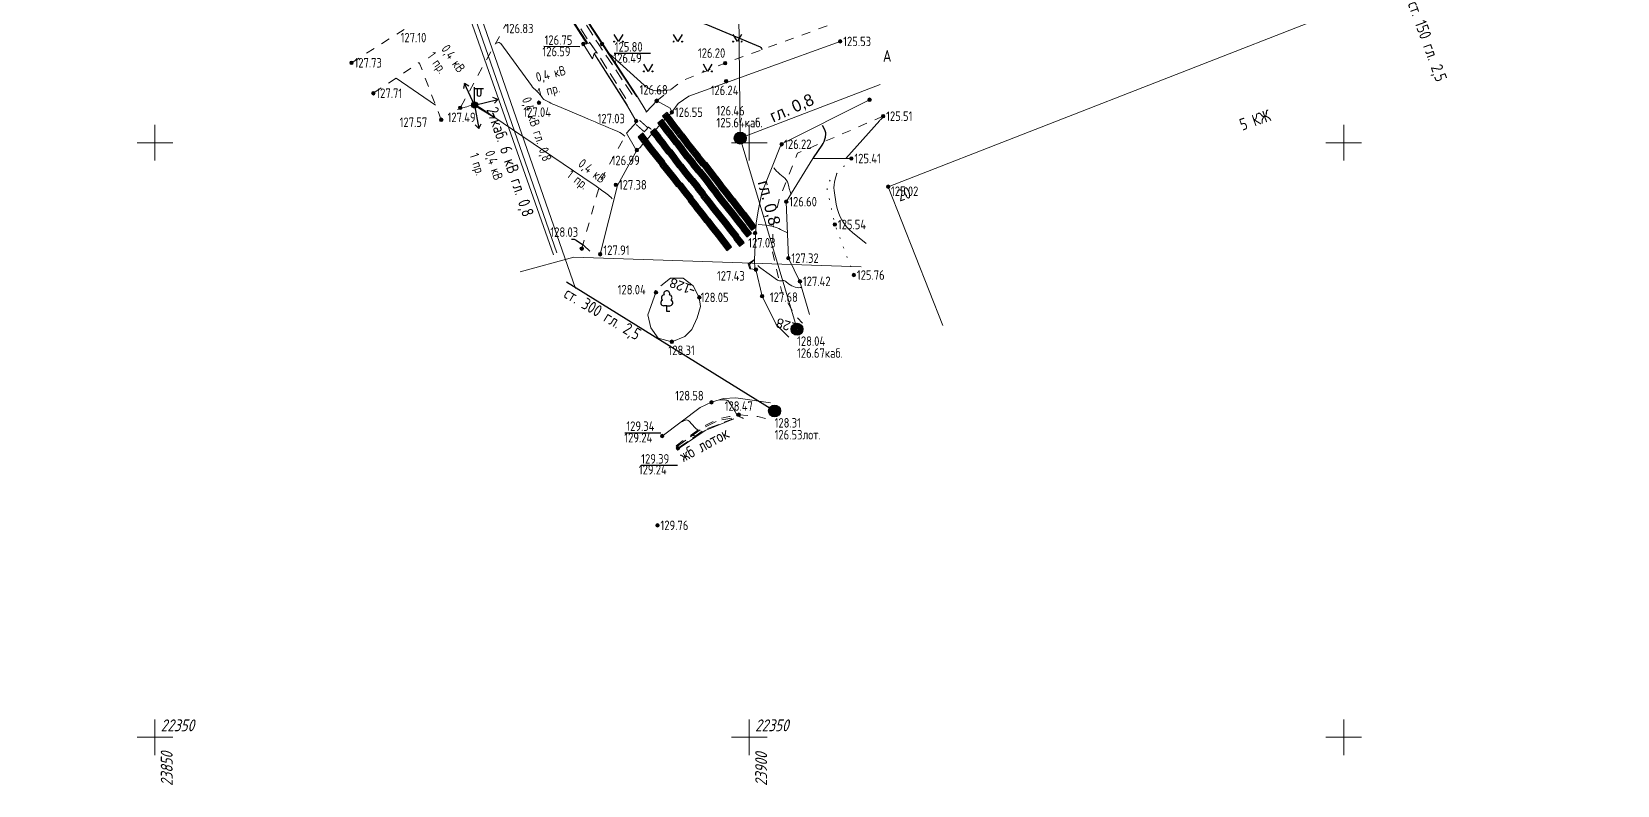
# Model space of a CAD drawing. Header units: metres. Extents: x 22515 to 24102, y 22346 to 22852.
# Drawn here: x 22606.3 to 22739.7, y 22346 to 22409.3 of the extents above; entities that cross this region are included whole.
import ezdxf

# ---------------------------------------------------------------- set-up
doc = ezdxf.new("R2010")
doc.units = ezdxf.units.M
for name, pattern in [('g5_01_5x1_5', [3, 1.5, -1.5]), ('g5_02x1', [3, 2, -1]), ('g5_366', [1.7, 0.2, -1.5])]:
    doc.linetypes.add(name, pattern=pattern)
for name, color, linetype in [('02_Сетка', 7, 'Continuous'), ('03_Здания и строения', 7, 'Continuous'), ('06_Инженерно-технические сооружения', 7, 'Continuous'), ('07_Объекты электропередачи', 7, 'Continuous'), ('10_Границы покрытий и угодий', 7, 'Continuous'), ('11_Гидрография', 7, 'Continuous'), ('12_Рельеф', 7, 'Continuous'), ('13_Растительность', 7, 'Continuous'), ('19_Горизонтали', 7, 'Continuous'), ('30_Канализация', 7, 'Continuous'), ('35_Телефон', 7, 'Continuous'), ('37_Кабель низкого напряжения', 7, 'Continuous'), ('38_Кабели высокого напряжения', 7, 'Continuous'), ('44_Крышки колодцев', 7, 'Continuous'), ('45_Номера колодцев', 7, 'Continuous'), ('61_Отметки высоты поверхности', 7, 'Continuous')]:
    doc.layers.add(name, color=color, linetype=linetype)
doc.styles.add('LIKE11', font='bm431.shx')
doc.styles.add('LIKE32', font='peteri.shx')
doc.styles.add('LIKE36', font='pragmai.shx')
doc.styles.add('Line_GUGK', font='', dxfattribs={"height": 1})
doc.styles.get("Standard").update_dxf_attribs({"font": 'GOST2304A.ttf', "height": 2})
doc.styles.get('Line_GUGK').set_extended_font_data('Bm431', italic=True)
doc.linetypes.add('g5_084b', pattern='A,0.001,[18,GUGK_2005.shx,S=10,R=180.000005,X=0,Y=0],1,[18,GUGK_2005.shx,S=30,R=180.000005,X=0,Y=0],1', length=2.001)
doc.linetypes.add('g5_119_1', pattern='A,8,-2,[31,GUGK_2005.shx,S=0.2,R=0,X=0,Y=0],0.7,[31,GUGK_2005.shx,S=0.16,R=0,X=0,Y=0],6.6,[31,GUGK_2005.shx,S=0.16,R=180.000005,X=0,Y=0],0.7,[31,GUGK_2005.shx,S=0.2,R=180.000005,X=0,Y=0],-2', length=20)
doc.linetypes.add('g5_119_3', pattern='A,8,-2,[31,GUGK_2005.shx,S=0.2,R=0,X=0,Y=0],8,[31,GUGK_2005.shx,S=0.2,R=180.000005,X=0,Y=0],-2', length=20)
doc.linetypes.add('g5_122_k', pattern='A,2,-2,3,-0.6,["К",Line_GUGK,S=2,R=0,X=0,Y=-1],-3,3,-2,8,-2,8,-2,6', length=41.6)
doc.linetypes.add('g5_133_t', pattern='A,4,[27,GUGK_2005.shx,S=0.8,R=0,X=0,Y=0],4,-2', length=10)

# ---------------------------------------------------------------- blocks, each defined once
blk = doc.blocks.new('g5_115_1')
at = {"color": 0, "flags": 128}
for points in [[(0, 0), (4, 0)], [(3.29, -0.5), (4, 0), (3.29, 0.5)]]:
    blk.add_lwpolyline(points, dxfattribs=at)
blk = doc.blocks.new('g5_416')
at = {"color": 0, "flags": 128}
blk.add_lwpolyline([(0.72, 1.2), (0, 0), (-0.72, 1.2)], dxfattribs=at)
at = {"color": 0}
for centre in [(-0.72, 0), (0.72, 0)]:
    blk.add_circle(centre, 0.075, dxfattribs=at)
blk = doc.blocks.new('g5_117sv')
h = blk.add_hatch(color=255)
h.paths.add_polyline_path([(-0.08, 0.92, 0.390634), (-0.93, 0, 0.11106), (-0.84, -0.4), (-0.08, 0.04)])
h.paths.add_polyline_path([(0.07, 0.04), (0.84, -0.4, 0.11106), (0.92, 0, 0.390634), (0.07, 0.92)])
h.paths.add_polyline_path([(-0.76, -0.53, 0.524447), (0.76, -0.53), (0, -0.09)])
at = {"color": 0, "flags": 128}
for points in [[(0, 1), (0, 0)], [(0, 0), (-0.87, -0.5)], [(0.87, -0.5), (0, 0)]]:
    blk.add_lwpolyline(points, dxfattribs=at)
at = {"color": 0}
blk.add_circle((0, 0), 1, dxfattribs=at)
at = {"style": 'LIKE11', "flags": 8}
for tag, p in [('Номер', (0, 1.7)), ('Отметка кольца люка', (0, -2.8)), ('Отметка земли (возле него)', (0, -4.8)), ('Верх прокладки', (0, -6.8)), ('Низ прокладки', (0, -8.8))]:
    blk.add_attdef(tag, p, '', height=1.6, dxfattribs=at)
blk = doc.blocks.new('g5_117kb')
h = blk.add_hatch(color=255)
h.paths.add_polyline_path([(0.07, 0.07), (0.92, 0.07, 0.367426), (0.07, 0.92)])
h.paths.add_polyline_path([(-0.08, 0.92, 0.367426), (-0.92, 0.07), (-0.08, 0.07)])
h.paths.add_polyline_path([(-0.08, -0.08), (-0.92, -0.08, 0.367426), (-0.08, -0.92)])
h.paths.add_polyline_path([(0.07, -0.92, 0.367426), (0.92, -0.08), (0.07, -0.08)])
at = {"color": 0, "flags": 128}
for points in [[(-1, 0), (1, 0)], [(0, 1), (0, -1)]]:
    blk.add_lwpolyline(points, dxfattribs=at)
at = {"color": 0}
blk.add_circle((0, 0), 1, dxfattribs=at)
at = {"style": 'LIKE11', "flags": 8}
for tag, p in [('Номер', (0, 1.7)), ('Отметка кольца люка', (0, -2.8)), ('Отметка земли (возле него)', (0, -4.8)), ('Верх прокладки', (0, -6.8)), ('Низ прокладки', (0, -8.8))]:
    blk.add_attdef(tag, p, '', height=1.6, dxfattribs=at)
blk = doc.blocks.new('g5_388_1')
at = {"color": 0, "flags": 128}
blk.add_lwpolyline([(0, 0.99), (0.51, 0.99, 0.798042), (0.73, 1.95, 0.636328), (0.46, 2.81, 0.533064), (0, 3.5, 0.533064), (-0.46, 2.81, 0.636328), (-0.73, 1.95, 0.798042), (-0.51, 0.99)], format="xyb", dxfattribs=at)
for points in [[(0, 0.99), (-0.51, 0.99)], [(0.5, 0), (0, 0), (0, 0.99)]]:
    blk.add_lwpolyline(points, dxfattribs=at)
at = {"style": 'LIKE11', "flags": 8}
for tag, p in [('Описание', (-14.19, 0.84)), ('Метрические данные', (1.49, 0.46))]:
    blk.add_attdef(tag, p, '', height=2, dxfattribs=at)
blk = doc.blocks.new('g5_110_1c')
h = blk.add_hatch(color=255)
edge = h.paths.add_edge_path()
edge.add_arc((0, 0), 0.425, 0, 360)
edge = h.paths.add_edge_path(flags=16)
edge.add_arc((0, 0), 0.195, 0, 360)
h = blk.add_hatch(color=0)
edge = h.paths.add_edge_path()
edge.add_arc((0, 0), 0.12, 0, 360)
at = {"color": 0}
for p, q in [((0, 0.5), (0, 3)), ((0, 2.75), (1.5, 2.75))]:
    blk.add_line(p, q, dxfattribs=at)
at = {"color": 0, "flags": 128}
blk.add_lwpolyline([(0.4, 2.75), (0.4, 1.86, 1.040016), (1.1, 1.86), (1.1, 2.75)], format="xyb", dxfattribs=at)
at = {"color": 0}
for radius in [0.5, 0.12]:
    blk.add_circle((0, 0), radius, dxfattribs=at)
blk = doc.blocks.new('g5_128a')
h = blk.add_hatch(color=255)
h.paths.add_polyline_path([(-0.325, 0.425), (-0.675, 0.425), (-0.675, -0.425), (-0.325, -0.425)])
h.paths.add_polyline_path([(0.175, 0.425), (-0.175, 0.425), (-0.175, -0.425), (0.175, -0.425)])
h.paths.add_polyline_path([(0.675, 0.425), (0.325, 0.425), (0.325, -0.425), (0.675, -0.425)])
at = {"color": 0, "flags": 128}
blk.add_lwpolyline([(-0.75, -0.5), (0.75, -0.5), (0.75, 0.5), (-0.75, 0.5)], close=True, dxfattribs=at)
for points in [[(-0.25, -0.5), (-0.25, 0.5)], [(0.25, -0.5), (0.25, 0.5)]]:
    blk.add_lwpolyline(points, dxfattribs=at)
blk = doc.blocks.new('g5_012')
at = {"color": 92, "linetype": 'ByBlock', "lineweight": -2}
for p, q in [((0, -3), (0, 3)), ((-3, 0), (3, 0))]:
    blk.add_line(p, q, dxfattribs=at)
blk = doc.blocks.new('g5_330')
at = {"linetype": 'ByBlock'}
blk.add_hatch(color=0, dxfattribs=at).paths.add_polyline_path([(-0.3, 0, 1), (0.3, 0, 1)])
at = {"color": 0, "linetype": 'ByBlock', "lineweight": -2}
blk.add_circle((0, 0), 0.3, dxfattribs=at)
at = {"color": 0, "linetype": 'ByBlock', "lineweight": 15, "flags": 12}
for tag, p in [('number', (-7.62, -0.8)), ('z', (0.5, -0.8))]:
    blk.add_attdef(tag, p, '', height=1.6, dxfattribs=at)

msp = doc.modelspace()

# ---------------------------------------------------------------- linework, layer by layer
at = {"layer": '03_Здания и строения', "color": 7, "linetype": 'Continuous', "lineweight": 20, "ltscale": 0.5, "flags": 128}
msp.add_lwpolyline([(22682.96, 22384.64), (22678.37, 22396.3), (22715.46, 22410.75), (22726.06, 22414.48), (22724.12, 22420.61), (22739.7, 22426.08)], dxfattribs=at)
at = {"layer": '06_Инженерно-технические сооружения', "color": 7, "linetype": 'Continuous', "lineweight": 20, "ltscale": 0.5, "flags": 128}
for points in [[(22650.67, 22411.98), (22653.02, 22408.32), (22652.73, 22408.31), (22653.51, 22407.04), (22653.65, 22407.49), (22653.8, 22407.21), (22656.46, 22403.08), (22657.18, 22401.82), (22657.27, 22401.77), (22656.37, 22400.8)], [(22650.74, 22412.02), (22653.09, 22408.39)], [(22657.22, 22403.86), (22654.3, 22408.31), (22651.56, 22412.53)], [(22658.91, 22403.53), (22658.03, 22402.58), (22658.03, 22402.64), (22657.3, 22403.86), (22654.37, 22408.32), (22651.86, 22412.17)], [(22653.02, 22408.32), (22653.23, 22408.37), (22653.24, 22408.45), (22653.9, 22407.54), (22653.79, 22407.58), (22653.65, 22407.49)], [(22653.71, 22407.43), (22656.44, 22403.12)], [(22658.91, 22403.53), (22660.03, 22402.91), (22660.18, 22402.56)], [(22657.24, 22399.36), (22657.11, 22399.48), (22656.37, 22400.8)], [(22667.16, 22389.35), (22666.81, 22389.4), (22666.71, 22389.75), (22667.14, 22390.18), (22667.16, 22389.35)], [(22660.62, 22374.2), (22662.99, 22375.8), (22665.4, 22376.79)]]:
    msp.add_lwpolyline(points, dxfattribs=at)
at = {"layer": '10_Границы покрытий и угодий', "color": 7, "linetype": 'g5_01_5x1_5', "lineweight": 20, "ltscale": 0.5, "flags": 128}
for points in [[(22633.23, 22406.72), (22637.97, 22409.72), (22634.93, 22418.25), (22633.6, 22421.69), (22631.76, 22426.45), (22628.22, 22436.42), (22626.46, 22435.84)], [(22658.91, 22403.53), (22661.02, 22405.2), (22664.66, 22406.69), (22673.63, 22409.97), (22669.06, 22423.4), (22663.07, 22424.71), (22656.22, 22418.85), (22651.03, 22414.12)], [(22649.79, 22413.21), (22646.39, 22410.26), (22642.38, 22402.93)], [(22640.78, 22401.93), (22638.93, 22406.74), (22635.07, 22404.16)], [(22677.95, 22402.23), (22670.74, 22399.11), (22669.2, 22395.23), (22668.69, 22393.11), (22668.65, 22390.85), (22669.42, 22387.46), (22670.5, 22385.55), (22671.16, 22384.82)], [(22652.6, 22391.09), (22654.26, 22396.96), (22656.37, 22400.8)], [(22668.05, 22376.81), (22667.42, 22376.97), (22665.81, 22377.12), (22665.04, 22376.97), (22664.1, 22376.78), (22662.77, 22376.11), (22660.42, 22374.44)]]:
    msp.add_lwpolyline(points, dxfattribs=at)
at = {"layer": '10_Границы покрытий и угодий', "color": 7, "linetype": 'Continuous', "lineweight": 20, "ltscale": 0.5, "flags": 128}
for points in [[(22660.7, 22403.29), (22661.62, 22403.91), (22674.34, 22408.52)], [(22654.15, 22390.62), (22655.6, 22396.4), (22657.24, 22399.36), (22657.5, 22399.61), (22657.88, 22400.06), (22658.02, 22400.19), (22658.39, 22400.61), (22658.89, 22401.16), (22659.07, 22401.38), (22659.51, 22401.85), (22659.53, 22401.89), (22659.97, 22402.33), (22660.18, 22402.56), (22660.7, 22403.29)], [(22670.03, 22383.65), (22668.96, 22384.7), (22667.77, 22387.09), (22667.25, 22389.33), (22666.75, 22389.39), (22666.61, 22389.8), (22667.14, 22390.18), (22667.27, 22393.23), (22667.43, 22394.26), (22667.74, 22395.78), (22669.37, 22399.87), (22676.81, 22403.61)], [(22659.24, 22387.97), (22660.07, 22388.62), (22661.13, 22388.61), (22661.98, 22387.95), (22662.49, 22386.99), (22662.59, 22386.23), (22662.3, 22385.26), (22661.86, 22384.29), (22661.28, 22383.71), (22660.18, 22383.26), (22659.04, 22383.56), (22658.4, 22384.42), (22658.15, 22385.53), (22658.84, 22387.41)], [(22659.36, 22375.33), (22662.57, 22377.74), (22663.51, 22378.17), (22664.51, 22378.49), (22665.55, 22378.53), (22668.48, 22378.12)]]:
    msp.add_lwpolyline(points, dxfattribs=at)
at = {"layer": '11_Гидрография', "color": 92, "linetype": 'g5_02x1', "lineweight": 20, "ltscale": 0.5, "flags": 128}
for points in [[(22650.9, 22412.12), (22653.24, 22408.45), (22653.9, 22407.54), (22656.57, 22403.31)], [(22651.39, 22412.43), (22653.98, 22408.33), (22657.07, 22403.72)], [(22660.55, 22374.39), (22662.74, 22375.99), (22664.18, 22376.68), (22665.23, 22376.82)], [(22660.69, 22374.3), (22662.93, 22375.86), (22665.24, 22376.74)]]:
    msp.add_lwpolyline(points, dxfattribs=at)
at = {"layer": '12_Рельеф', "color": 7, "linetype": 'g5_084b', "lineweight": 20, "ltscale": 0.5, "flags": 128}
msp.add_lwpolyline([(22671.75, 22385.55), (22670.95, 22388.34), (22669.98, 22390.29), (22669.8, 22395.04), (22672.03, 22398.66), (22675.28, 22398.67)], dxfattribs=at)
at = {"layer": '12_Рельеф', "color": 7, "linetype": 'g5_366', "lineweight": 20, "ltscale": 0.5, "flags": 128}
msp.add_lwpolyline([(22675.28, 22398.67), (22673.16, 22396.48), (22673.89, 22393.12), (22675.49, 22388.87)], dxfattribs=at)
at = {"layer": '19_Горизонтали', "color": 32, "linetype": 'Continuous', "lineweight": 30, "ltscale": 0.5, "flags": 128}
for points, elevation in [([(22658.52, 22412.64), (22658.78, 22412.48, -0.067044), (22659.61, 22411.82), (22659.61, 22411.82, 0.068208), (22660.44, 22411.16), (22660.66, 22411.03, 0.039572), (22661.9, 22410.42), (22661.9, 22410.42, -0.005148), (22663.19, 22409.9), (22667.6, 22408.05, -0.208771), (22667.72, 22407.92), (22667.76, 22407.83)], 126), ([(22672.06, 22398.66), (22672.07, 22398.68, 0.035893), (22672.1, 22398.72), (22672.81, 22399.78, 0.091512), (22673.11, 22400.47), (22673.11, 22400.51, 0.189457), (22673.02, 22401.15), (22672.84, 22401.46)], 126), ([(22651.73, 22391.89), (22651.88, 22391.89, -0.133792), (22652.14, 22391.79), (22652.67, 22391.44, -0.012141), (22652.73, 22391.4), (22652.73, 22391.4, -0.026706), (22652.78, 22391.35), (22653.29, 22390.88)], 128), ([(22662.05, 22387.54), (22661.88, 22387.6, -0.000751), (22661.71, 22387.66, -0.000751)], 128)]:
    msp.add_lwpolyline(points, format="xyb", dxfattribs=dict(at, elevation=elevation))
at = {"layer": '19_Горизонтали', "color": 32, "linetype": 'Continuous', "lineweight": 20, "ltscale": 0.5, "flags": 128}
for points, elevation in [([(22656.23, 22400.54, 0.086115), (22655.63, 22400.93), (22655.15, 22401.14, 0.000081), (22652.87, 22402.11), (22650.34, 22403.18, -0.021637), (22649.69, 22403.5), (22649.42, 22403.64, -0.126818), (22649.34, 22403.72), (22649.34, 22403.72, 0.012685), (22649.27, 22403.81), (22649.16, 22403.97, 0.060964), (22648.82, 22404.33), (22648.78, 22404.36, -0.059848), (22648.37, 22404.8), (22645.79, 22408.33, 0.33198), (22645.51, 22408.41), (22645.34, 22408.35)], 127), ([(22660.09, 22404.46), (22659.27, 22404.37, -0.216581), (22657.84, 22404.83), (22654.91, 22407.5)], 126.5), ([(22642.16, 22402.79), (22642.79, 22402.98, 0.011844), (22643.35, 22403.17), (22643.57, 22403.25, -0.331983), (22643.66, 22403.22), (22643.66, 22403.22, 0.091025), (22643.74, 22403.14), (22644.17, 22402.87, -0.005224), (22645.11, 22402.24), (22653.57, 22396.5, -0.012134), (22654.5, 22395.84), (22654.84, 22395.58, -0.026715), (22655.07, 22395.39), (22655.17, 22395.29)], 127.5), ([(22674.81, 22398.67), (22677.66, 22401.86, -0.030308), (22677.86, 22402.05), (22677.96, 22402.14)], 125.5), ([(22670.19, 22395.67), (22670.12, 22395.92, 0.001112), (22669.99, 22396.42), (22669.96, 22396.54, 0.177827), (22669.55, 22397.13), (22669.54, 22397.14, -0.057046), (22668.99, 22397.62), (22668.75, 22397.9)], 126.5), ([(22674.05, 22397.4), (22673.91, 22396.93, 0.11298), (22673.84, 22395.97), (22674.01, 22394.82, 0.18488), (22675.38, 22392.44), (22676.51, 22391.51)], 125.5), ([(22667.44, 22393.13), (22667.44, 22393.13), (22668.11, 22393.06, -0.08738), (22669.32, 22392.71), (22669.9, 22392.43)], 127), ([(22671.1, 22387.83), (22670.98, 22387.81, -0.096004), (22670.75, 22387.82), (22670.55, 22387.86, -0.112886), (22670, 22388.14), (22669.77, 22388.32, 0.24914), (22669.42, 22388.39), (22669.42, 22388.39, -0.233955), (22669.06, 22388.45), (22667.67, 22389.44, -0.036843), (22667.49, 22389.59), (22667.41, 22389.67)], 127.5), ([(22666.21, 22376.8), (22666.16, 22376.83, 0.037167), (22666.06, 22376.87), (22665.9, 22376.94, -0.182903), (22665.58, 22377.23), (22665.5, 22377.38, 0.03941), (22665.11, 22378.02), (22664.93, 22378.26, 0.190681), (22664.81, 22378.34), (22664.81, 22378.34, 0.00212), (22664.65, 22378.37), (22664.63, 22378.37, 0.062661), (22664.44, 22378.38), (22664.08, 22378.35)], 128.5), ([(22660.82, 22376.43), (22660.98, 22376.52, -0.039457), (22661.32, 22376.67), (22661.32, 22376.67, -0.30961), (22661.63, 22376.59), (22662.1, 22376.05, 0.073367), (22662.28, 22375.9), (22662.38, 22375.83)], 129), ([(22661.89, 22375.37), (22661.89, 22375.37), (22661.95, 22375.38, -0.079466), (22662.06, 22375.37), (22662.19, 22375.34)], 129)]:
    msp.add_lwpolyline(points, format="xyb", dxfattribs=dict(at, elevation=elevation))
for points, elevation in [([(22637, 22405.44), (22640.3, 22403.16)], 127.5), ([(22668.69, 22392.98), (22668.75, 22392.99)], 127), ([(22665.62, 22377.09), (22665.68, 22377.02)], 128.5)]:
    msp.add_lwpolyline(points, dxfattribs=dict(at, elevation=elevation))
at = {"layer": '19_Горизонтали', "color": 32, "linetype": 'Continuous', "lineweight": 30, "ltscale": 0.5, "elevation": 128, "flags": 128}
for points in [[(22669.14, 22384.85), (22669.09, 22384.86)], [(22670.76, 22384.44), (22670.71, 22384.44)]]:
    msp.add_lwpolyline(points, dxfattribs=at)
at = {"layer": '30_Канализация', "color": 12, "linetype": 'g5_122_k', "lineweight": 30, "ltscale": 0.5, "flags": 128}
msp.add_lwpolyline([(22651.32, 22388.31), (22668.82, 22377.44)], dxfattribs=at)
at = {"layer": '35_Телефон', "color": 6, "linetype": 'g5_133_t', "lineweight": 20, "ltscale": 0.5, "flags": 128}
for points in [[(22670.71, 22384.31), (22665.93, 22400.39), (22665.56, 22434.5), (22661.53, 22444.36)], [(22677.71, 22404.89), (22665.93, 22400.39)]]:
    msp.add_lwpolyline(points, dxfattribs=at)
at = {"layer": '37_Кабель низкого напряжения', "color": 1, "linetype": 'g5_119_3', "lineweight": 20, "ltscale": 0.5, "flags": 128}
msp.add_lwpolyline([(22694.17, 22565.51), (22677.91, 22532.28), (22652.7, 22543.91), (22645.88, 22530.87), (22607.69, 22519.72), (22627.32, 22462.07), (22630.29, 22462.99), (22632.89, 22455.67), (22629.01, 22454.12), (22652.08, 22387.75)], dxfattribs=at)
at = {"layer": '38_Кабели высокого напряжения', "color": 1, "linetype": 'g5_119_1', "lineweight": 20, "ltscale": 0.5, "flags": 128}
for points in [[(22650.23, 22390.57), (22627.56, 22454.81), (22631.79, 22456.39), (22629.8, 22461.88), (22626.42, 22460.94), (22606.33, 22520.43), (22644.95, 22531.91), (22652.17, 22545.51), (22677.56, 22533.77), (22692.6, 22565.09), (22651.33, 22588.6)], [(22652.1, 22588.56), (22693.38, 22565.22), (22677.81, 22533.05), (22652.45, 22544.72), (22645.39, 22531.36), (22606.99, 22520.2), (22626.88, 22461.47), (22630.13, 22462.44), (22632.36, 22456.07), (22628.29, 22454.58), (22650.5, 22390.74)], [(22647.43, 22389.14), (22651.94, 22390.36), (22676.09, 22389.55)]]:
    msp.add_lwpolyline(points, dxfattribs=at)
at = {"layer": '61_Отметки высоты поверхности'}
for p, q in [((22649.4, 22408.11), (22652.43, 22408.1)), ((22655.34, 22407.54), (22658.38, 22407.54)), ((22656.22, 22375.61), (22659.25, 22375.61)), ((22657.6, 22372.89), (22660.64, 22372.89))]:
    msp.add_line(p, q, dxfattribs=at)

# ---------------------------------------------------------------- block references
at = {"layer": '02_Сетка', "color": 92, "linetype": 'Continuous', "lineweight": 15, "ltscale": 0.5, "xscale": 0.5, "yscale": 0.5}
for p in [(22616.69, 22400), (22666.69, 22400), (22716.69, 22400), (22616.69, 22350), (22666.69, 22350), (22716.69, 22350)]:
    msp.add_blockref('g5_012', p, dxfattribs=at)
at = {"layer": '07_Объекты электропередачи', "color": 7, "linetype": 'Continuous', "lineweight": 20}
for xscale, yscale, zscale, rotation in [(0.5, 0.5, 0.5, 115.4388986342181), (0.5, 0.5, 0.5, 13.80595101557963), (0.5, 0.5, 0.5, 280.3221650475621), (0.4999999999999999, 0.4999999999999999, 0.4999999999999999, 327.9560955645278)]:
    msp.add_blockref('g5_115_1', (22643.59, 22403.17), dxfattribs=dict(at, xscale=xscale, yscale=yscale, zscale=zscale, rotation=rotation))
at = {"layer": '07_Объекты электропередачи', "color": 7, "linetype": 'Continuous', "lineweight": 20, "xscale": 0.5, "yscale": 0.5, "zscale": 0.5}
msp.add_blockref('g5_110_1c', (22643.59, 22403.17, 127.51), dxfattribs=at)
at = {"layer": '13_Растительность', "color": 92, "linetype": 'Continuous', "lineweight": 20, "ltscale": 0.5, "xscale": 0.5, "yscale": 0.5}
for p in [(22655.69, 22408.5), (22660.69, 22408.5), (22665.69, 22408.5), (22658.19, 22406), (22663.19, 22406)]:
    msp.add_blockref('g5_416', p, dxfattribs=at)
at = {"layer": '13_Растительность', "color": 92, "linetype": 'Continuous', "lineweight": 20, "xscale": 0.5, "yscale": 0.5, "zscale": 0.5}
msp.add_blockref('g5_388_1', (22659.75, 22385.79, 128.27), dxfattribs=at)
at = {"layer": '44_Крышки колодцев', "color": 7, "linetype": 'Continuous', "lineweight": 20, "xscale": 0.4999999999999999, "yscale": 0.4999999999999999, "zscale": 0.4999999999999999, "rotation": 308.2759983014033}
for p in [(22659.83, 22402.08), (22658.81, 22400.73), (22659.42, 22401.49), (22659.89, 22400.9), (22660.29, 22401.48), (22660.76, 22400.87), (22657.76, 22400.34), (22658.22, 22399.74), (22659.27, 22400.13), (22659.73, 22399.52), (22660.35, 22400.29), (22660.82, 22399.7), (22661.22, 22400.29), (22661.67, 22399.69), (22658.68, 22399.14), (22659.15, 22398.55), (22660.2, 22398.94), (22660.65, 22398.34), (22661.27, 22399.1), (22661.74, 22398.52), (22662.15, 22399.1), (22662.61, 22398.5), (22659.6, 22397.95), (22660.08, 22397.36), (22660.54, 22396.76), (22661.13, 22397.75), (22661.59, 22397.15), (22662.21, 22397.92), (22662.74, 22397.3), (22663.15, 22397.89), (22663.6, 22397.29), (22661.07, 22396.15), (22661.53, 22395.55), (22662.13, 22396.54), (22662.58, 22395.94), (22663.2, 22396.7), (22663.66, 22396.08), (22664.07, 22396.67), (22664.13, 22395.48), (22664.53, 22396.06), (22665, 22395.47), (22661.99, 22394.93), (22662.46, 22394.33), (22663.05, 22395.32), (22663.51, 22394.71), (22663.98, 22394.12), (22664.59, 22394.89), (22665.07, 22394.3), (22665.48, 22394.89), (22665.93, 22394.29), (22662.92, 22393.74), (22663.4, 22393.15), (22664.46, 22393.54), (22664.91, 22392.94), (22665.53, 22393.71), (22665.99, 22393.12), (22666.4, 22393.71), (22666.85, 22393.1), (22663.86, 22392.55), (22664.33, 22391.97), (22665.38, 22392.36), (22665.83, 22391.75), (22666.45, 22392.52), (22664.78, 22391.37)]:
    msp.add_blockref('g5_128a', p, dxfattribs=at)
at = {"layer": '44_Крышки колодцев', "color": 7, "linetype": 'Continuous', "lineweight": 20, "xscale": 0.5, "yscale": 0.5, "zscale": 0.5}
for name, p in [('g5_117sv', (22665.93, 22400.39, 126.46)), ('g5_117sv', (22670.71, 22384.31, 128.04)), ('g5_117kb', (22668.82, 22377.44, 128.31))]:
    msp.add_blockref(name, p, dxfattribs=at)
at = {"layer": '61_Отметки высоты поверхности', "color": 7, "linetype": 'Continuous', "lineweight": 20, "xscale": 0.5, "yscale": 0.5, "zscale": 0.5}
for p in [(22652.73, 22408.31, 126.59), (22654.3, 22408.31, 126.77), (22674.34, 22408.52, 125.53), (22633.23, 22406.72, 127.73), (22664.66, 22406.69, 126.2), (22664.74, 22405.17, 126.24), (22635.07, 22404.16, 127.71), (22642.38, 22402.93, 127.49), (22649, 22403.36, 127.04), (22658.91, 22403.53, 126.59), (22658.91, 22403.51, 126.68), (22660.18, 22402.56, 126.55), (22676.81, 22403.61, 125.52), (22640.78, 22401.93, 127.57), (22657.18, 22401.82, 126.88), (22677.95, 22402.23, 125.51), (22659.27, 22400.17, 125.99), (22669.41, 22399.87), (22657.23, 22399.38, 127.01), (22675.28, 22398.67, 125.41), (22655.47, 22396.46, 127.38), (22678.37, 22396.3, 125.03), (22669.8, 22395.04, 126.6), (22673.89, 22393.12, 125.54), (22667.18, 22392.4, 127.03), (22652.6, 22391.09, 128.03), (22654.15, 22390.62, 127.91), (22667.25, 22389.33, 127.43), (22669.98, 22390.29, 127.32), (22670.95, 22388.34, 127.42), (22675.49, 22388.87, 125.76), (22658.84, 22387.41, 128.04), (22662.49, 22386.99, 127.88), (22667.77, 22387.09, 127.68), (22660.18, 22383.26, 128.31), (22663.51, 22378.17, 128.58), (22665.81, 22377.12, 128.47), (22659.36, 22375.33, 129.24), (22660.69, 22374.3, 129.25), (22658.97, 22367.82, 129.76)]:
    msp.add_blockref('g5_330', p, dxfattribs=at)

# ---------------------------------------------------------------- texts
at = {"layer": '02_Сетка', "color": 3, "linetype": 'Continuous', "lineweight": 9, "oblique": 15}
for p in [(22617.19, 22350.5), (22667.19, 22350.5)]:
    msp.add_text('22350', height=1, dxfattribs=at).set_placement(p)
for s, p in [('23850', (22618.19, 22345.9)), ('23900', (22668.19, 22345.9))]:
    msp.add_text(s, height=1, rotation=90, dxfattribs=at).set_placement(p)
at = {"layer": '03_Здания и строения', "color": 7, "linetype": 'Continuous', "lineweight": 15}
for s, rotation, p in [('5 КЖ', 19.1199, (22708.15, 22401)), ('20', 18.9465, (22679.34, 22395.04))]:
    msp.add_text(s, height=1, rotation=rotation, dxfattribs=at).set_placement(p)
at = {"layer": '07_Объекты электропередачи', "color": 7, "linetype": 'Continuous', "lineweight": 15}
for s, rotation, p in [('0,4 кВ', 305.471, (22640.74, 22407.88)), ('1 пр.', 305.471, (22639.56, 22407.27)), ('0,4 кВ', 14.4335, (22648.86, 22405.1)), ('1 пр.', 14.4335, (22649.01, 22403.78)), ('1 пр.', 288.0777, (22643.15, 22398.96)), ('0,4 кВ', 288.0777, (22644.46, 22399.19)), ('0,4 кВ', 322.5858, (22652.23, 22398.08)), ('1 пр.', 322.5858, (22651.28, 22397.15))]:
    msp.add_text(s, height=0.8, rotation=rotation, dxfattribs=at).set_placement(p)
at = {"layer": '10_Границы покрытий и угодий', "color": 7, "linetype": 'Continuous', "lineweight": 15}
msp.add_text('А', height=1, dxfattribs=at).set_placement((22677.93, 22406.8))
msp.add_text('Ц', height=1, rotation=48.163, dxfattribs=at).set_placement((22657.81, 22400.78))
at = {"layer": '11_Гидрография', "color": 7, "linetype": 'Continuous', "lineweight": 15}
msp.add_text('жб лоток', height=1, rotation=28.3959, dxfattribs=at).set_placement((22661.17, 22373.12))
at = {"layer": '19_Горизонтали', "color": 32, "linetype": 'Continuous', "lineweight": 15, "style": 'LIKE36'}
for rotation, p in [(159.6026, (22661.86, 22388.03)), (162.937, (22670.81, 22384.75))]:
    msp.add_text('128', height=0.8, rotation=rotation, dxfattribs=at).set_placement(p)
at = {"layer": '30_Канализация', "color": 12, "linetype": 'Continuous', "lineweight": 15}
for s, rotation, p in [('ст. 150 гл. 2,5', 289.9973, (22722.06, 22411.68)), ('ст. 300 гл. 2,5', 329.1458, (22651.01, 22387.04))]:
    msp.add_text(s, height=1, rotation=rotation, dxfattribs=at).set_placement(p)
at = {"layer": '35_Телефон', "color": 6, "linetype": 'Continuous', "lineweight": 15, "style": 'LIKE32'}
for rotation, p in [(24.0824, (22668.7, 22401.69)), (284.9172, (22667.39, 22396.68))]:
    msp.add_text('гл. 0,8', height=1, rotation=rotation, dxfattribs=at).set_placement(p)
at = {"layer": '37_Кабель низкого напряжения', "color": 1, "linetype": 'Continuous', "lineweight": 15}
msp.add_text('0,4 кВ гл. 0,8', height=0.8, rotation=288.6287, dxfattribs=at).set_placement((22647.55, 22403.67))
at = {"layer": '38_Кабели высокого напряжения', "color": 1, "linetype": 'Continuous', "lineweight": 15}
msp.add_text('2 каб. 6 кВ гл. 0,8', height=1, rotation=288.7505, dxfattribs=at).set_placement((22644.57, 22402.79))
at = {"layer": '45_Номера колодцев', "color": 7, "linetype": 'Continuous', "lineweight": 15, "ltscale": 0.5}
for s, p in [('126.46', (22663.93, 22402.29)), ('125.64каб.', (22663.93, 22401.29)), ('128.04', (22670.71, 22382.91)), ('126.67каб.', (22670.71, 22381.91)), ('128.31', (22668.82, 22376.04)), ('126.53лот.', (22668.82, 22375.04))]:
    msp.add_text(s, height=0.8, dxfattribs=at).set_placement(p)
at = {"layer": '61_Отметки высоты поверхности', "color": 7, "linetype": 'Continuous', "lineweight": 15, "ltscale": 0.5}
for s, p in [('127.10', (22637.36, 22408.44)), ('126.83', (22646.18, 22409.21)), ('126.59', (22649.29, 22407.27)), ('126.75', (22649.47, 22408.23)), ('125.80', (22655.37, 22407.66)), ('126.20', (22662.37, 22407.14)), ('125.53', (22674.59, 22408.12)), ('127.73', (22633.48, 22406.32)), ('126.49', (22655.26, 22406.72)), ('127.71', (22635.32, 22403.76)), ('126.68', (22657.46, 22404.05)), ('126.24', (22663.44, 22404)), ('127.49', (22641.31, 22401.73)), ('127.04', (22647.68, 22402.17)), ('126.55', (22660.43, 22402.16)), ('125.51', (22678.2, 22401.83)), ('127.57', (22637.28, 22401.32)), ('127.03', (22653.93, 22401.63)), ('126.22', (22669.62, 22399.47)), ('126.99', (22655.11, 22398.11)), ('125.41', (22675.53, 22398.27)), ('127.38', (22655.72, 22396.06)), ('125.02', (22678.61, 22395.52)), ('126.60', (22670.05, 22394.64)), ('125.54', (22674.14, 22392.72)), ('128.03', (22649.96, 22392.08)), ('127.03', (22666.6, 22391.18)), ('127.91', (22654.42, 22390.56)), ('127.32', (22670.23, 22389.89)), ('127.43', (22663.97, 22388.4)), ('125.76', (22675.74, 22388.47)), ('128.04', (22655.62, 22387.24)), ('127.42', (22671.2, 22387.94)), ('128.05', (22662.6, 22386.59)), ('127.68', (22668.42, 22386.61)), ('128.31', (22659.89, 22382.14)), ('128.58', (22660.46, 22378.33)), ('128.47', (22664.62, 22377.45)), ('129.34', (22656.35, 22375.76)), ('129.24', (22656.18, 22374.79)), ('129.39', (22657.6, 22373.01)), ('129.24', (22657.4, 22372.1)), ('129.76', (22659.22, 22367.42))]:
    msp.add_text(s, height=0.8, dxfattribs=at).set_placement(p)

doc.saveas('drawing.dxf')
